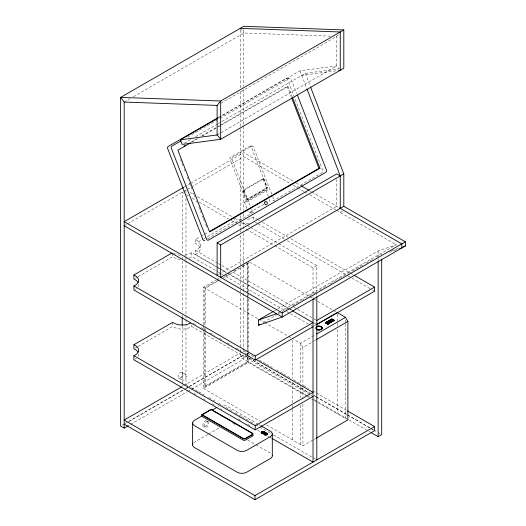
<?xml version="1.0" encoding="UTF-8"?>
<svg xmlns="http://www.w3.org/2000/svg" width="526" height="526" viewBox="0 0 526 526"><rect width="100%" height="100%" fill="white"/><g stroke="black" fill="none" stroke-linecap="round" stroke-linejoin="round"><path stroke-width="0.39" stroke-dasharray="2.63 1.97" d="M338.225 34.486L336.706 36.373L221.367 102.964M246.931 208.467L244.564 202.365L246.017 200.656L267.333 188.354L251.349 147.155A1.677 1.322 84.9 0 0 249.574 146.313L230.625 157.248A1.677 1.322 84.9 0 0 230.033 159.457L246.017 200.656M244.564 202.365L265.873 190.064L267.333 188.354M124.175 102.051L129.837 98.783M133.374 96.738L243.762 33.007L330.999 36.169M218.507 117.443L285.723 78.63A1.677 1.322 84.9 0 1 287.498 79.472L322.78 170.411A1.677 1.322 84.9 0 1 322.188 172.62L272.935 201.057A1.677 1.322 84.9 0 0 273.527 198.848L272.047 195.034M218.54 117.798L299.912 70.813L336.706 65.914L339.244 69.011M187.526 137.128L219.368 118.744M220.072 118.337L289.412 78.302A1.677 1.322 84.9 0 1 291.187 79.143L296.822 93.661M184.317 143.197L190.682 139.521M195.633 136.661L217.573 123.998M218.277 123.59L221.111 121.953M221.814 121.545L305.33 73.331L339 68.847M191.004 142.092L196.658 138.825M201.609 135.964L216.469 127.391M217.172 126.976L219.296 125.753M220.006 125.346L287.203 86.547L288.228 86.455L292.088 96.389M192.029 142L197.684 138.732M201.931 136.28L217.494 127.299M218.198 126.891L221.032 125.254M221.735 124.846L288.228 86.455M217.12 134.952L336.706 65.914L336.706 36.373L335.075 36.314M184.324 186.947L189.985 183.679M190.688 183.265L243.762 152.625L293.376 181.273M124.175 225.772L127.003 224.135M127.713 223.728L186.441 189.82M187.151 189.413L190.688 187.368M191.398 186.96L243.762 156.728L289.833 183.331M243.354 190.057L244.38 189.965L263.329 179.024A0.835 0.657 84.9 0 1 264.216 179.445L267.175 187.078A0.835 0.657 84.9 0 1 266.879 188.183L247.93 199.117L246.911 199.209A0.835 0.657 84.9 0 1 246.017 198.789L243.058 191.162A0.835 0.657 84.9 0 1 243.354 190.057L262.303 179.116L263.572 178.952M246.911 199.209L265.854 188.275L266.879 188.183M246.615 202.181L267.925 189.879M217.455 267.195L195.455 254.492L195.455 250.396A11.842 6.838 0 0 0 195.455 239.455L200.399 236.601M201.103 236.194L203.93 234.563M204.634 234.155L208.165 232.117M135.3 278.287L137.417 277.064M138.121 276.656L172.719 256.681A11.842 6.838 0 0 0 180.365 259.338M195.455 254.492A11.842 6.838 0 0 0 195.455 243.558L203.22 239.074M203.93 238.666L206.751 237.035M207.454 236.628L234.287 221.137A11.842 6.838 0 0 0 236.897 222.61M263.92 204.259L249.889 212.366A1.677 1.322 84.9 0 1 248.114 211.518L247.227 209.23M207.553 238.811L253.992 211.998A1.677 1.322 84.9 0 1 252.217 211.156L251.329 208.868M218.533 274.513L336.706 206.291L336.706 179.563M203.444 324.805L203.444 287.275L216.094 279.97M216.797 279.562L219.612 277.938M218.836 279.753L204.627 287.959L204.627 327.336M224.517 276.472L229.487 273.605M233.754 271.14L238.725 268.273M242.276 266.222L247.253 263.348L247.845 263.69L247.845 293.225M217.297 281.325L205.219 288.301L205.219 325.213M218.007 280.917L221.558 278.865M222.268 278.458L247.845 263.69M340.256 212.445L342.387 211.209M135.3 348.015L137.417 346.792M138.121 346.384L172.719 326.409A11.842 6.838 0 0 0 191.661 326.409L310.189 394.842M274.625 245.642L313.023 267.813L316.816 265.623L316.816 291.858M274.125 310.991L276.959 309.36M277.662 308.953L378.148 250.941L396.137 244.708L281.509 310.886M277.971 312.931L280.799 311.293M263.513 322.372L277.662 314.206M278.372 313.792L281.206 312.161M281.91 311.754L288.984 307.664M292.522 305.626L301.017 300.721M301.727 300.313L315.876 292.14M319.413 290.102L325.785 286.42M330.026 283.974L338.52 279.069M339.224 278.662L347.719 273.757M348.429 273.349L362.578 265.176M366.116 263.138L372.487 259.463M376.728 257.01L381.698 254.143M122.039 425.245L124.162 424.022M124.866 423.614L127.7 421.977M128.403 421.569L185.014 388.892M185.724 388.477L188.551 386.847M189.261 386.439L243.762 354.971L309.886 393.146M129.126 421.306L185.027 389.03M185.737 388.622L188.564 386.985M189.275 386.577L243.762 355.122L309.886 393.303M130.54 424.436L187.151 391.758M187.861 391.351L190.688 389.713M191.398 389.306L243.762 359.074L243.762 354.965M204.627 332.254L204.627 386.393L247.253 361.789L247.845 362.131L247.845 357.207M204.627 386.393L205.219 386.735L247.845 362.131M203.444 329.703L203.444 388.444L248.436 362.473L306.691 396.104M314.035 325.962L315.442 325.147M313.89 335.614L300.53 343.327L293.626 339.342M302.897 386.807L302.897 347.43L313.443 341.341M314.147 340.933L315.554 340.125M207.809 434.496L194.574 442.136A6.7 3.866 0 0 0 193.509 442.938M208.5 434.095L218.251 428.46A6.7 3.866 0 0 1 219.638 427.848M266.669 424.949L302.897 445.87L313.443 439.782M314.147 439.374L315.554 438.559M391.627 250.698L399.267 248.055M389.602 252.224L397.242 249.574M299.912 70.813L301.779 75.382L337.048 70.681M286.223 78.486L289.911 78.157M250.067 146.169L252.118 145.985M262.303 179.116A0.835 0.657 84.9 0 1 263.191 179.537L264.216 179.445M265.854 188.275A0.835 0.657 84.9 0 0 266.149 187.171L267.175 187.078M243.058 191.162L244.084 191.07A0.835 0.657 84.9 0 1 244.38 189.965M246.017 198.789L247.042 198.696A0.835 0.657 84.9 0 0 247.93 199.117M246.661 199.282L247.687 199.19M249.39 212.511L253.493 212.142M296.21 182.91L300.464 185.369M309.683 190.688L311.096 191.503M311.806 191.911L338.836 207.52M293.376 185.376L296.92 187.42M297.631 187.828L304.008 191.517M304.718 191.924L306.842 193.154M309.683 194.791L335.904 209.927M336.614 210.341L396.867 245.123M247.365 219.447A11.842 6.838 0 0 0 253.23 217.034L256.78 219.086M257.49 219.493L259.62 220.723M262.461 222.36L288.005 237.114M290.845 238.751L349.751 272.764M350.461 273.172L353.301 274.809M255.36 222.366L257.49 223.596M258.2 224.004L284.461 239.166M287.301 240.803L347.627 275.637M348.337 276.045L351.171 277.682M351.881 278.09L371.757 289.563M372.467 289.977L374.591 291.207M190.248 192.549L193.805 194.6M197.362 196.658L232.203 216.771M235.043 218.415L239.31 220.874M240.02 221.288L246.424 224.983M247.135 225.391L249.975 227.035M250.685 227.442L316.816 265.623M183.613 193.095L182.193 192.279L182.193 253.762M186.46 194.738L188.591 195.968M192.148 198.026L195.698 200.077M199.255 202.129L228.409 218.961M231.256 220.604L235.523 223.063M238.363 224.707L241.921 226.759M246.188 229.224L273.914 245.234M249.857 262.119L308.821 296.164M309.531 296.572L313.082 298.623M313.792 299.031L332.971 310.103M333.681 310.518L335.812 311.747M195.455 250.396L217.455 263.099M218.165 263.506L221.005 265.143M221.716 265.551L230.23 270.469M233.071 272.113L291.266 305.711M294.106 307.348L296.947 308.986M297.657 309.4L316.816 320.459M218.165 267.609L221.005 269.246M221.716 269.654L225.97 272.113M228.81 273.75L289.846 308.992M290.556 309.4L291.976 310.222M313.976 322.925L316.816 324.562M184.613 255.169A11.842 6.838 0 0 0 191.661 252.585L216.502 266.925M217.212 267.333L219.342 268.562M220.052 268.97L226.436 272.659M227.147 273.073L288.182 308.308M288.892 308.716L291.733 310.36M189.051 258.154A11.842 6.838 0 0 0 191.661 256.681L217.922 271.843M218.632 272.258L220.762 273.481M221.472 273.895L222.892 274.71M225.726 276.354L286.059 311.182M286.762 311.589L289.602 313.226M290.313 313.641L310.189 325.114M310.892 325.522L313.023 326.751M203.444 287.275L258.141 318.855M258.851 319.269L263.828 322.136M264.539 322.55L287.978 336.081M288.689 336.495L291.535 338.133M253.716 356.766L243.762 351.02L182.193 386.564L182.193 384.927M259.403 360.054L265.801 363.749M266.511 364.156L272.205 367.444M276.466 369.903L282.87 373.598M283.58 374.012L290.687 378.115M293.534 379.759L299.932 383.454M303.489 385.505L308.466 388.379M312.733 390.844L315.574 392.481M316.284 392.896L346.864 410.543M193.081 323.128L195.922 324.766M200.893 327.639L205.147 330.091M210.117 332.965L214.371 335.424M219.342 338.29L222.182 339.928M227.147 342.794L231.407 345.253M236.378 348.12L240.632 350.579M245.603 353.452L249.863 355.911M314.154 395.611L315.574 396.433M316.284 396.841L346.858 414.495M347.568 414.902L370.324 428.039M371.034 428.453L373.164 429.683M373.874 430.097L377.431 432.148M378.141 432.556L380.278 433.786M314.154 395.762L315.574 396.584M316.284 396.992L346.864 414.646M347.574 415.06L370.324 428.197M371.04 428.605L373.171 429.834M310.892 395.25L313.023 396.479M307.756 396.019L240.204 357.022L240.204 348.804M308.466 396.433L309.886 397.255M314.154 399.714L317 401.358M317.711 401.765L348.284 419.419M348.994 419.827L368.193 430.912M368.904 431.327L370.324 432.142M307.401 396.512L308.821 397.334M311.662 398.971L313.792 400.207M314.502 400.615L346.706 419.209M182.088 372.237A3.347 1.933 -60 0 1 181.029 377.425A3.347 1.933 -60 0 1 178.13 375.748A3.347 1.933 -60 0 1 182.088 372.237L185.639 374.288A3.347 1.933 -60 0 1 184.58 379.476A3.347 1.933 -60 0 1 181.68 377.8A3.347 1.933 -60 0 1 185.639 374.288M203.444 388.444L260.271 421.26M178.741 378.036L182.292 380.088M258.273 424.226L227.725 406.585A6.7 3.866 0 0 0 222.117 405.487M258.983 424.633L260.403 425.455M187.407 385.196L185.98 384.375L185.98 324.535M191.668 387.662L198.072 391.357M198.782 391.765L204.469 395.052M208.737 397.511L215.134 401.207M218.691 403.264L222.958 405.724M225.799 407.367L232.203 411.062M235.043 412.706L241.447 416.401M242.157 416.809L249.975 421.326M250.685 421.734L254.952 424.199M255.669 424.607L259.219 426.658M259.929 427.073L270.601 433.227M273.441 434.87L315.396 459.093M194.278 393.547L195.698 394.368M203.523 398.886L204.943 399.701M212.057 403.81L214.187 405.04M220.585 408.735L222.011 409.557M238.363 418.998L240.5 420.228M247.608 424.337L249.738 425.567M257.562 430.084L260.409 431.721M267.517 435.83L268.937 436.652M269.647 437.06L271.784 438.289M232.926 423.259L235.03 424.475M247.614 439.946L255.432 444.457M256.142 444.871L270.351 453.07A6.7 3.866 0 0 1 271.416 453.872M203.555 426.579L204.739 427.263M240.204 28.351L243.762 33.007M302.897 347.43L300.53 343.327L300.53 385.755M287.203 86.547L291.358 97.251M271.751 194.272L253.4 146.971A1.677 1.322 84.9 0 0 251.625 146.129L232.676 157.07A1.677 1.322 84.9 0 0 232.084 159.279L251.034 208.105M263.191 179.537L266.149 187.171M265.873 190.064L268.832 197.691M244.084 191.07L247.042 198.696M180.411 159.431L181.601 162.488M181.897 163.251L182.785 165.545M184.271 169.365L184.863 170.897M187.236 177.012L188.124 179.3M189.603 183.127L190.793 186.184M191.089 186.947L191.977 189.242M193.463 193.062L194.055 194.587M194.35 195.356L195.238 197.644M196.428 200.702L197.316 202.997M198.802 206.817L199.985 209.874M200.281 210.643L201.169 212.931M202.359 215.989L203.246 218.283M203.542 219.046L204.436 221.341M205.62 224.398L206.508 226.693M305.33 73.331L310.287 86.284M301.779 75.382L306.73 88.335M378.148 250.941L378.148 256.188M378.148 258.654L378.148 260.291M345.523 319.801L345.523 323.063M345.523 323.878L345.523 418.525M337.238 314.2L337.238 322.359M337.238 323.174L337.238 326.436M337.238 329.703L337.238 413.738M316.816 292.673L316.816 295.954M313.023 267.813L313.023 295.684M313.023 296.506L313.023 298.143M302.897 387.623L302.897 399.109M302.897 404.034L302.897 445.87M300.53 386.571L300.53 397.991M300.53 405.336L300.53 444.503M292.246 340.177L292.246 378.523M292.246 381.784L292.246 404.632M292.246 405.447L292.246 408.709M292.246 409.524L292.246 439.716M253.23 217.034L253.23 220.315M248.436 261.297L248.436 292.305M248.436 293.12L248.436 295.566M248.436 298.827L248.436 350.231M248.436 351.046L248.436 362.473M247.845 294.041L247.845 297.321M247.845 298.143L247.845 352.282M247.845 353.104L247.845 356.385M247.253 263.348L247.253 351.94M247.253 352.762L247.253 356.043M247.253 356.865L247.253 361.789M243.762 29.587L243.762 86.395M243.762 89.571L243.762 210.413M243.762 213.641L243.762 218.625M243.762 221.86L243.762 230.125M243.762 233.366L243.762 351.684M240.204 29.995L240.204 88.335M240.204 91.623L240.204 128.594M240.204 129.416L240.204 212.405M240.204 215.693L240.204 222.268M240.204 223.09L240.204 229.665M240.204 230.487L240.204 232.13M240.204 235.411L240.204 266.636M240.204 267.458L240.204 288.827M240.204 289.642L240.204 292.929M240.204 293.751L240.204 347.982M234.287 217.034L234.287 221.137M205.219 328.494L205.219 331.774M205.219 332.596L205.219 386.735M204.627 328.152L204.627 331.433M203.444 325.62L203.444 328.888M200.189 244.925L200.189 249.028M195.455 239.455L195.455 243.558M191.661 252.585L191.661 256.681M191.661 324.772L191.661 326.409M185.98 190.09L185.98 192.549M185.98 198.282L185.98 255.669M185.98 256.491L185.98 259.772M185.98 260.587L185.98 314.693M185.98 315.515L185.98 318.795M185.98 319.617L185.98 323.714M182.193 257.036L182.193 260.317M182.193 261.139L182.193 311.964M182.193 315.245L182.193 316.882M182.193 325.903L182.193 384.105M172.719 253.4L172.719 256.681M172.719 322.306L172.719 326.409M138.621 284.573A11.842 6.838 0 0 1 138.062 286.65M136.431 288.537A11.842 6.838 0 0 1 135.261 289.346M185.79 259.094A11.842 6.838 0 0 1 184.613 259.272M180.365 255.235A11.842 6.838 0 0 1 172.719 252.585M138.621 354.3A11.842 6.838 0 0 1 138.062 356.378M136.431 358.259A11.842 6.838 0 0 1 135.261 359.074M249.054 223.149A11.842 6.838 0 0 1 240.158 223.55M241.335 219.625A11.842 6.838 0 0 1 236.897 218.507M269.424 199.216A1.677 1.322 84.9 0 1 268.832 201.425M315.646 328.448A3.347 1.933 0 0 1 315.646 327.448M315.646 328.618A3.347 1.933 0 0 1 315.646 327.619M218.251 406.585A6.7 3.866 0 0 1 218.915 406.256M208.086 421.464A3.347 1.933 -60 0 1 207.224 426.461A3.347 1.933 -60 0 1 204.055 425.488A3.347 1.933 -60 0 1 207.599 421.313M206.902 420.78A3.347 1.933 -60 0 1 206.041 425.777A3.347 1.933 -60 0 1 202.872 424.804A3.347 1.933 -60 0 1 206.416 420.629"/><path stroke-width="0.79" d="M128.423 425.665L124.175 428.118L120.625 426.067L120.625 97.395L220.67 101.012L220.67 139.298L217.12 134.952L217.12 105.417L220.67 101.012L343.807 29.923L343.807 68.202L220.67 139.298L182.193 144.426L180.333 139.857L217.83 118.205M217.797 117.85L168.267 146.445A1.677 1.322 84.9 0 0 167.676 148.654L202.957 239.593A1.677 1.322 84.9 0 0 204.739 240.435M181.161 140.804L171.963 146.116A1.677 1.322 84.9 0 0 171.371 148.325L206.652 239.264A1.677 1.322 84.9 0 0 208.427 240.106L325.883 172.291A1.677 1.322 84.9 0 0 326.475 170.082L297.414 95.193M183.929 146.175L185.343 145.36M190.609 142.816L177.88 150.166L209.611 231.953L319.959 168.241L292.68 97.921M183.613 187.355L124.175 221.67L282.238 312.931L405.375 241.835L405.375 245.938L282.238 317.033L258.562 325.232L258.562 319.979L273.421 311.399M313.023 326.751L255.248 360.106L133.887 290.043L133.887 285.94A11.842 6.838 0 0 0 133.887 274.999L172.015 252.993M209.295 231.631L318.934 168.333L319.959 168.241M217.12 275.335L217.12 242.94L336.706 173.896L340.256 175.947L340.256 208.342M217.12 242.94L220.67 244.991L343.807 173.896L310.577 87.046M405.375 241.835L343.807 206.291L220.67 277.38L220.67 244.991M313.023 396.479L255.248 429.834L133.887 359.771L133.887 355.668A11.842 6.838 0 0 0 133.887 344.727L172.719 322.306A11.842 6.838 0 0 0 190.458 323.102M258.562 325.232L259.975 324.417M181.49 386.972L124.175 420.064L255.005 495.597L374.591 426.56L374.591 430.656L255.005 499.7L124.175 424.166M133.887 285.94L255.248 356.01L313.023 322.648L292.443 310.767M316.816 320.459L374.591 287.104L374.591 291.207L316.816 324.562M316.146 324.746L337.238 312.569L345.523 317.356L347.89 321.452L347.89 419.893L316.257 438.158M325.397 322.714L326.58 322.03L328.947 323.503L327.764 324.187L325.397 322.714L327.764 324.075L328.947 323.503M327.172 321.688L328.355 321.005L330.722 322.372L329.539 323.161L327.172 321.688L329.539 323.056L330.722 322.372M328.947 320.663L330.131 319.979L332.498 321.347L331.314 322.136L328.947 320.663L331.314 322.03L332.498 321.347M330.722 319.637L331.906 318.953L334.273 320.321L333.089 321.11L330.722 319.637L333.089 321.005L334.273 320.321M325.397 322.819L326.58 322.136L328.684 323.398L327.764 323.924L325.66 322.714M327.172 321.794L328.355 321.11L330.722 322.477M328.947 320.768L330.131 320.084L332.498 321.452M330.722 319.742L331.906 319.058L334.273 320.426M328.237 323.536L326.376 322.464L325.929 322.721L327.79 323.799L328.237 323.536L328.237 324.503M332.235 321.347L331.314 321.873L329.21 320.663M334.01 320.321L333.089 320.847L330.992 319.637M316.698 333.99L345.523 317.356M316.257 339.717L347.89 321.452M201.675 414.79L211.15 409.32L252.592 433.246A1.677 0.967 0 0 1 252.592 434.614L245.484 438.717A1.677 0.967 0 0 1 243.117 438.717L201.675 414.79L201.675 416.158L243.117 440.084A1.677 0.967 0 0 0 245.484 440.084L252.592 435.982A1.677 0.967 0 0 0 252.736 434.713M201.675 416.158L194.574 420.261A6.7 3.866 0 0 0 194.574 425.731L237.2 450.335A6.7 3.866 0 0 0 246.668 450.335L270.351 436.665A6.7 3.866 0 0 0 270.351 431.195L261.113 425.863M212.57 409.872L216.83 407.407M133.887 355.668L255.248 425.731L313.023 392.376L256.247 359.593M371.034 432.556L378.148 436.659L381.698 434.607L381.698 259.062M403.087 246.733L405.375 245.938M399.536 248.785L401.825 247.989L401.825 243.886L339.448 207.875M258.562 319.979L276.551 313.746M338.652 70.471L340.256 70.254L340.256 31.974L240.204 28.351M180.333 139.857L217.12 134.952M343.807 29.923L243.762 26.3L120.625 97.395L124.175 102.051L124.175 428.118M124.175 102.051L217.12 105.417M301.174 185.777L308.972 190.28M354.011 275.223L374.591 287.104M328.355 321.156L330.459 322.372L329.539 322.898L327.435 321.688M124.175 225.772L282.238 317.033L282.238 312.931M347.574 410.957L374.591 426.56M272.494 438.704L313.023 462.104L313.023 298.965M291.654 98.014L318.934 168.333M307.026 89.098L340.256 175.947M378.148 261.113L378.148 436.659M343.807 173.896L343.807 206.291M331.906 318.953L331.906 320.071M330.131 319.979L330.131 321.097M326.58 322.03L326.58 323.148M326.376 322.464L326.376 323.431M316.816 296.776L316.816 459.915M272.31 433.93L272.31 455.805M255.248 356.01L255.248 360.106M255.248 425.731L255.248 429.834M255.005 495.597L255.005 499.7M192.615 422.996L192.615 444.871M182.193 317.704L182.193 325.081M133.887 274.999L133.887 279.102A11.842 6.838 0 0 1 138.062 282.495M133.887 344.727L133.887 348.83A11.842 6.838 0 0 1 138.062 352.223M316.514 326.58A3.347 1.933 0 0 1 321.248 326.58A3.347 1.933 0 0 1 321.248 329.315A3.347 1.933 0 0 1 316.514 329.315M316.35 327.106A2.926 1.69 0 0 1 320.761 326.653A2.926 1.69 0 0 1 320.761 329.243A2.926 1.69 0 0 1 316.35 328.796M321.708 327.678A2.926 1.69 0 0 1 320.347 329.585A2.926 1.69 0 0 1 316.816 329.315M316.816 326.922A2.926 1.69 0 0 1 318.125 326.488M319.644 326.488A2.926 1.69 0 0 1 321.419 327.277M319.749 326.251A3.347 1.933 0 0 1 321.978 328.862A3.347 1.933 0 0 1 317.211 329.795M317.211 326.442A3.347 1.933 0 0 1 318.02 326.251M266.984 433.838A1.42 0.822 0 0 1 266.103 434.824A1.42 0.822 0 0 1 264.328 434.397A1.42 0.822 0 0 1 264.907 433.345M266.327 433.345A1.42 0.822 0 0 1 266.846 433.641M192.838 443.865A6.7 3.866 0 0 0 194.574 447.606L237.2 472.21A6.7 3.866 0 0 0 246.668 472.21L270.351 458.54A6.7 3.866 0 0 0 272.258 455.299M266.452 433.214A1.677 0.967 0 0 1 266.899 434.673A1.677 0.967 0 0 1 264.335 434.673A1.677 0.967 0 0 1 264.775 433.214M265.183 433.122A1.677 0.967 0 0 1 266.051 433.122M263.842 431.872A1.42 0.822 0 0 1 263.75 433.082A1.42 0.822 0 0 1 261.672 432.918A1.42 0.822 0 0 1 262.126 431.741M252.355 434.351L245.031 438.579A1.197 0.69 0 0 1 243.571 438.579L202.352 414.79L211.15 409.708L252.355 433.509A1.197 0.69 0 0 1 252.355 434.351M328.152 321.439L327.705 321.695L329.565 322.773L330.012 322.51L328.152 321.439M329.927 320.413L329.48 320.669L331.341 321.748L331.788 321.485L329.927 320.413M331.709 319.387L331.255 319.65L333.116 320.722L333.563 320.459L331.709 319.387M264.867 202.168A1.677 1.322 84.9 0 0 265.893 204.811A1.677 1.322 84.9 0 0 267.155 202.464A1.677 1.322 84.9 0 0 264.867 202.168M264.611 434.364A1.42 0.822 0 0 0 266.984 433.996A1.42 0.822 0 0 0 265.249 432.99A1.42 0.822 0 0 0 264.611 434.364M264.775 434.765A1.677 0.967 0 0 0 267.287 433.93A1.677 0.967 0 0 0 264.775 433.095A1.677 0.967 0 0 0 264.775 434.765M262.001 433.168A1.677 0.967 0 0 0 264.512 432.326A1.677 0.967 0 0 0 262.001 431.491A1.677 0.967 0 0 0 262.001 433.168M262.001 433.286A1.677 0.967 0 0 0 264.512 432.451A1.677 0.967 0 0 0 262.001 431.616A1.677 0.967 0 0 0 262.001 433.286M262.126 432.891A1.42 0.822 0 0 0 264.262 432.181A1.42 0.822 0 0 0 262.126 431.465A1.42 0.822 0 0 0 262.126 432.891"/></g></svg>
